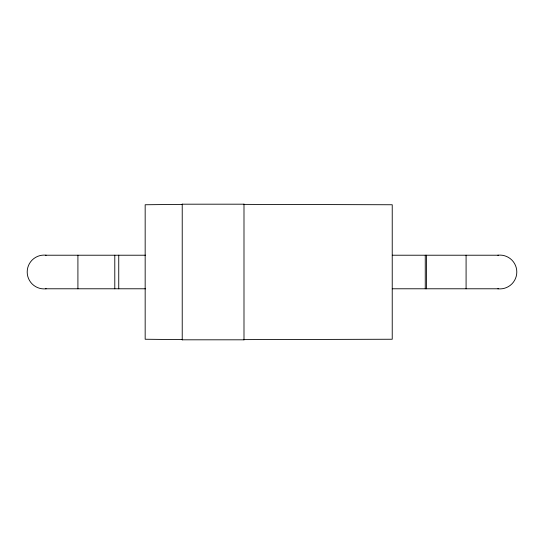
<?xml version="1.0" encoding="UTF-8"?>
<svg xmlns="http://www.w3.org/2000/svg" width="544" height="544" viewBox="0 0 544 544"><rect width="100%" height="100%" fill="white"/><g stroke="black" fill="none" stroke-linecap="round" stroke-linejoin="round"><path stroke-width="0.82" d="M182.226 204.381L145.166 204.755L145.166 339.245L182.226 339.619M243.991 339.619L392.231 339.245L392.231 204.755L243.991 204.381M182.226 204.19L243.991 204.19M45.614 255.218L145.622 255.218M392.292 255.218L498.386 255.218M45.614 288.782L145.622 288.782M392.292 288.782L498.386 288.782M182.226 339.81L243.991 339.81M466.086 255.218L466.086 288.782M426.455 255.218L426.455 288.782M425.258 255.218L425.258 288.782M243.991 204.122L243.991 339.878M182.226 204.122L182.226 339.878M118.742 255.218L118.742 288.782M114.791 255.218L114.791 288.782M77.914 255.218L77.914 288.782M46.145 288.782A16.905 16.905 0 0 1 27.2 272A16.905 16.905 0 0 1 46.145 255.218M497.855 255.218A16.905 16.905 0 0 1 516.8 272A16.905 16.905 0 0 1 497.855 288.782"/></g></svg>
